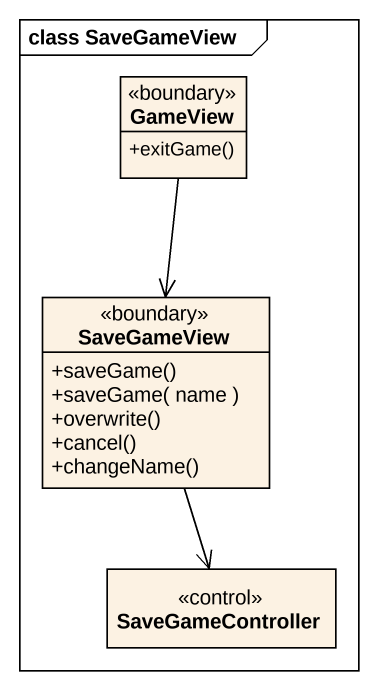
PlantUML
@startuml
mainframe class SaveGameView
hide circle
hide empty members
skinparam classAttributeIconSize 0
class GameView <<boundary>> {
  +exitGame()
}
class SaveGameView <<boundary>> {
  +saveGame()
  +saveGame( name )
  +overwrite()
  +cancel()
  +changeName()
}
class SaveGameController <<control>>
GameView --> SaveGameView
SaveGameView --> SaveGameController
@enduml
